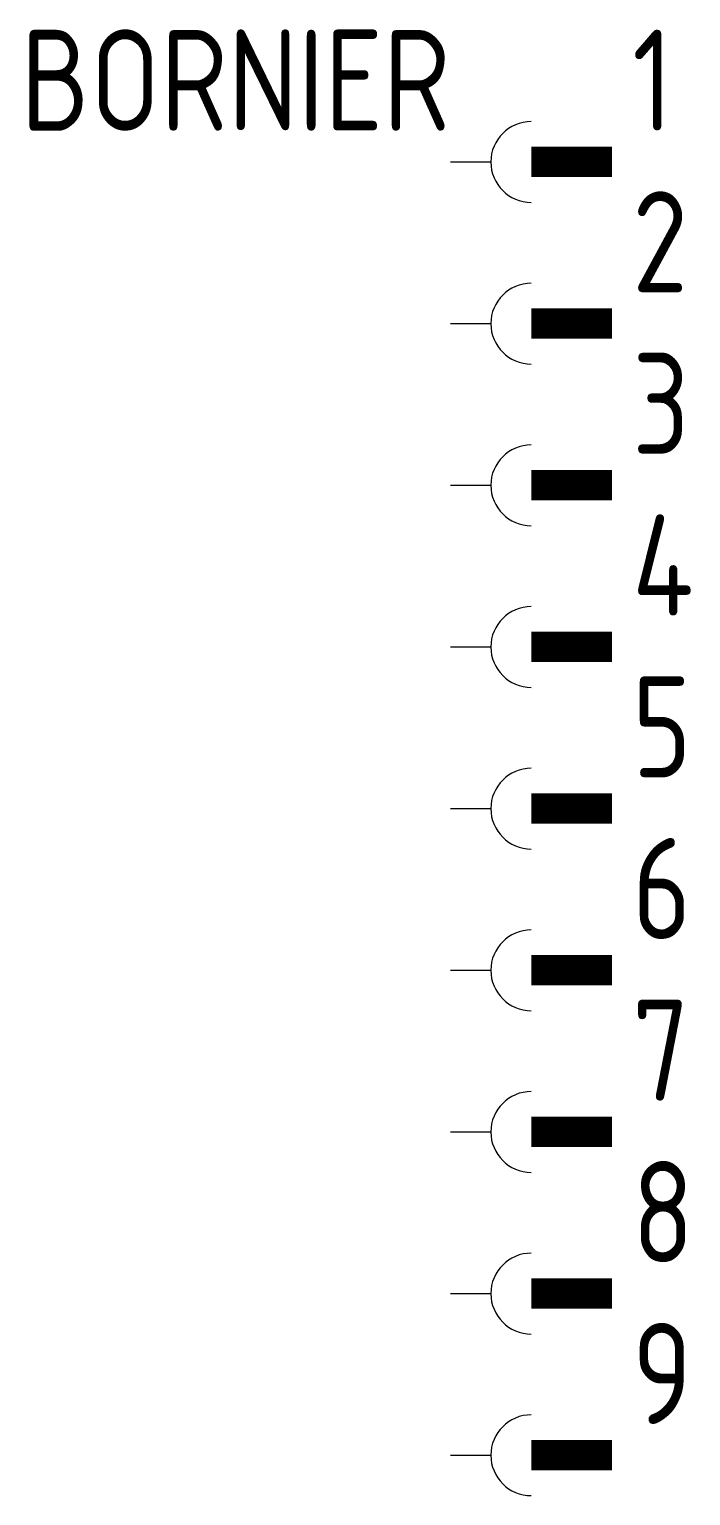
# Model space of a CAD drawing. Extents: x -1595.1 to -1578.7, y -912.6 to -876.3.
import ezdxf
from ezdxf.enums import TextEntityAlignment as Align

# ---------------------------------------------------------------- set-up
doc = ezdxf.new("R2010")
doc.units = 0
doc.header["$LTSCALE"] = 0.3
for name, color, linetype in [('SYMB_FIL', 3, 'CONTINUOUS'), ('SYMB_TXT_CONTACT', 2, 'CONTINUOUS'), ('SYMB_TXT_NOM', 3, 'CONTINUOUS')]:
    doc.layers.add(name, color=color, linetype=linetype)
doc.styles.add('NET2_5', font='isocp.shx', dxfattribs={"width": 0.9, "height": 2.5})

msp = doc.modelspace()

# ---------------------------------------------------------------- linework, layer by layer
at = {"layer": 'SYMB_FIL'}
for p, q in [((-1584.634, -879.593), (-1583.634, -879.593)), ((-1584.634, -883.593), (-1583.634, -883.593)), ((-1584.634, -887.593), (-1583.634, -887.593)), ((-1584.634, -891.593), (-1583.634, -891.593)), ((-1584.634, -895.593), (-1583.634, -895.593)), ((-1584.634, -899.593), (-1583.634, -899.593)), ((-1584.634, -903.593), (-1583.634, -903.593)), ((-1584.634, -907.593), (-1583.634, -907.593)), ((-1584.634, -911.593), (-1583.634, -911.593))]:
    msp.add_line(p, q, dxfattribs=at)
at = {"layer": 'SYMB_FIL', "const_width": 0.75}
for points in [[(-1580.634, -879.593), (-1582.634, -879.593)], [(-1580.634, -883.593), (-1582.634, -883.593)], [(-1580.634, -887.593), (-1582.634, -887.593)], [(-1580.634, -891.593), (-1582.634, -891.593)], [(-1580.634, -895.593), (-1582.634, -895.593)], [(-1580.634, -899.593), (-1582.634, -899.593)], [(-1580.634, -903.593), (-1582.634, -903.593)], [(-1580.634, -907.593), (-1582.634, -907.593)], [(-1580.634, -911.593), (-1582.634, -911.593)]]:
    msp.add_lwpolyline(points, dxfattribs=at)
at = {"layer": 'SYMB_FIL'}
for centre in [(-1582.634, -879.593), (-1582.634, -883.593), (-1582.634, -887.593), (-1582.634, -891.593), (-1582.634, -895.593), (-1582.634, -899.593), (-1582.634, -903.593), (-1582.634, -907.593), (-1582.634, -911.593)]:
    msp.add_arc(centre, 1, 90, 270, dxfattribs=at)

# ---------------------------------------------------------------- texts
at = {"layer": 'SYMB_TXT_CONTACT', "style": 'NET2_5', "width": 0.9, "flags": 8}
for tag, text, p in [('1', '1', (-1580.134, -879.569)), ('2', '2', (-1580.134, -883.569)), ('3', '3', (-1580.134, -887.569)), ('4', '4', (-1580.134, -891.569)), ('5', '5', (-1580.134, -895.569)), ('6', '6', (-1580.134, -899.569)), ('7', '7', (-1580.134, -903.569)), ('8', '8', (-1580.134, -907.569)), ('9', '9', (-1580.134, -911.569))]:
    msp.add_attdef(tag, text=text, height=2.5, dxfattribs=at).set_placement(p, align=Align.BOTTOM_LEFT)
at = {"layer": 'SYMB_TXT_NOM', "style": 'NET2_5', "width": 0.9, "flags": 8}
msp.add_attdef('BORNIER', text='X0:', height=2.5, dxfattribs=at).set_placement((-1584.634, -879.569), align=Align.BOTTOM_RIGHT)

doc.saveas('drawing.dxf')
